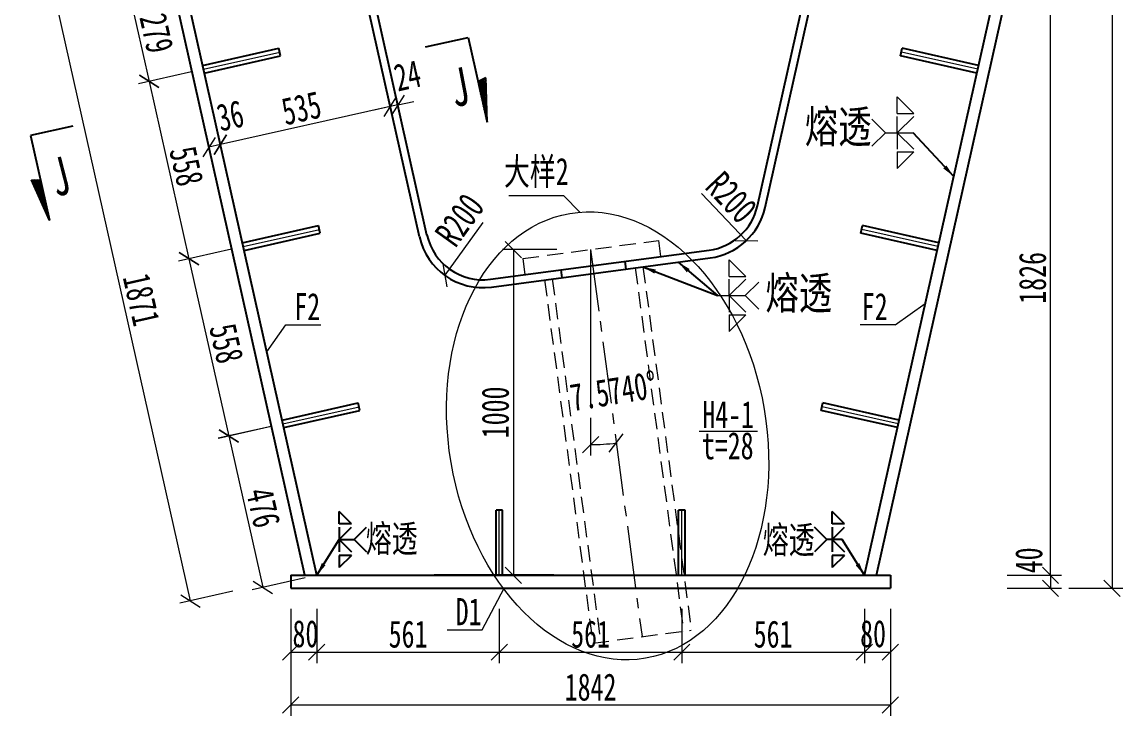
# Model space of a CAD drawing. Header units: millimetres. Extents: x -411717 to -116098, y 0 to 693159.
# Drawn here: x -170422 to -167040, y 310170 to 312301 of the extents above; entities that cross this region are included whole.
import ezdxf
from ezdxf.enums import TextEntityAlignment as Align

# ---------------------------------------------------------------- set-up
doc = ezdxf.new("R2010")
doc.units = ezdxf.units.MM
doc.header["$LTSCALE"] = 2
doc.header["$PDMODE"] = 3
doc.header["$PDSIZE"] = -10
doc.linetypes.add('CENTER2', pattern=[28.575, 19.05, -3.175, 3.175, -3.175])
doc.linetypes.add('DASHED', pattern=[0.75, 0.5, -0.25])
doc.layers.get('Defpoints').update_dxf_attribs({"color": 8, "lineweight": 9})
doc.layers.add('dim', color=3, linetype='Continuous')
doc.layers.add('焊缝', color=7, linetype='Continuous')
for name, color, linetype, lineweight in [('中心线', 7, 'CENTER2', 15), ('吊杆', 8, 'DASHED', 9), ('文字', 7, 'Continuous', 15), ('标注', 4, 'Continuous', 13), ('横隔板', 6, 'Continuous', 25), ('细实线', 4, 'Continuous', 15), ('细线', 4, 'Continuous', 15), ('钢板粗线', 1, 'Continuous', 25)]:
    doc.layers.add(name, color=color, linetype=linetype, lineweight=lineweight)
doc.styles.add('111', font='仿宋_GB2312.ttf', dxfattribs={"width": 0.7})
doc.styles.add('BM_Dim', font='仿宋_GB2312.ttf', dxfattribs={"width": 0.85})
doc.styles.add('SMEDI', font='仿宋_GB2312.ttf', dxfattribs={"width": 0.75})
doc.styles.get("Standard").update_dxf_attribs({"font": '仿宋_GB2312.ttf'})
doc.dimstyles.new('200', dxfattribs={"dimscale": 0, "dimtxt": 2.5, "dimasz": 1.5, "dimexe": 1, "dimexo": 1, "dimgap": 0.4, "dimtad": 1, "dimdec": 0, "dimdsep": 46, "dimtxsty": '111', "dimblk": 'OBLIQUE', "dimcen": 0, "dimclrd": 256, "dimclre": 256, "dimclrt": 256, "dimadec": 1, "dimazin": 2, "dimtfac": 1, "dimtdec": 0, "dimtmove": 2, "dimatfit": 3, "dimfxl": 4, "dimfxlon": 1, "dimtolj": 1, "dimlwd": -1, "dimlwe": -1, "dimarcsym": 0})
doc.dimstyles.new('MSteel_1.0_1.0', dxfattribs={"dimtxt": 3, "dimasz": 1.2, "dimexe": 1, "dimexo": 1, "dimgap": 1, "dimtad": 3, "dimtoh": 1, "dimdec": 0, "dimzin": 0, "dimdsep": 46, "dimtxsty": 'Standard', "dimblk": 'ARCHTICK', "dimcen": 0.09, "dimclrd": 3, "dimclre": 3, "dimadec": 0, "dimazin": 0, "dimtfac": 1, "dimtdec": 4, "dimtofl": 0, "dimtmove": 0, "dimatfit": 3, "dimfxl": 1, "dimtolj": 1, "dimtzin": 0, "dimarcsym": 0})

# ---------------------------------------------------------------- blocks, each defined once
blk = doc.blocks.new('_Oblique')
at = {"color": 0, "linetype": 'ByBlock', "lineweight": -2}
blk.add_line((-0.5, -0.5), (0.5, 0.5), dxfattribs=at)
blk = doc.blocks.new('*D1337')
at = {"layer": 'Defpoints', "color": 0, "transparency": 16777216}
for p in [(-168675.3, 311602.2), (-168912.5, 310602.2), (-168671.7, 310602.2)]:
    blk.add_point(p, dxfattribs=at)
at = {"layer": '标注', "transparency": 16777216}
for p, q in [((-168779.2, 311602.2), (-168945.9, 311602.2)), ((-168912.5, 311602.2), (-168912.5, 310602.2)), ((-168779.2, 310602.2), (-168945.9, 310602.2))]:
    blk.add_line(p, q, dxfattribs=at)
at = {"layer": '标注', "transparency": 16777216, "xscale": 49.99999999999987, "yscale": 49.99999999999987, "zscale": 49.99999999999987}
for p, rotation in [((-168912.5, 311602.2), 90), ((-168912.5, 310602.2), 270)]:
    blk.add_blockref('_Oblique', p, dxfattribs=dict(at, rotation=rotation))
at = {"layer": '标注', "transparency": 16777216, "insert": (-168967.5, 311102.2), "char_height": 83.33, "attachment_point": 5, "rotation": 90, "style": '111'}
blk.add_mtext('\\A1;1000', dxfattribs=at)
blk = doc.blocks.new('*D1339')
at = {"layer": 'Defpoints', "color": 0, "transparency": 16777216}
for p in [(-169596.2, 310602.2), (-169516.2, 310602.2), (-169516.2, 310365.9)]:
    blk.add_point(p, dxfattribs=at)
at = {"layer": '标注', "transparency": 16777216}
for p, q in [((-169596.2, 310499.2), (-169596.2, 310332.6)), ((-169516.2, 310499.2), (-169516.2, 310332.6)), ((-169596.2, 310365.9), (-169516.2, 310365.9))]:
    blk.add_line(p, q, dxfattribs=at)
at = {"layer": '标注', "transparency": 16777216, "xscale": 49.99999999999987, "yscale": 49.99999999999987, "zscale": 49.99999999999987, "rotation": 180}
blk.add_blockref('_Oblique', (-169596.2, 310365.9), dxfattribs=at)
at = {"layer": '标注', "transparency": 16777216, "xscale": 49.99999999999987, "yscale": 49.99999999999987, "zscale": 49.99999999999987}
blk.add_blockref('_Oblique', (-169516.2, 310365.9), dxfattribs=at)
at = {"layer": '标注', "transparency": 16777216, "insert": (-169551.1, 310422), "char_height": 83.33, "attachment_point": 5, "style": '111'}
blk.add_mtext('\\A1;80', dxfattribs=at)
blk = doc.blocks.new('*D1338')
at = {"layer": 'Defpoints', "color": 0, "transparency": 16777216}
for p in [(-169516.2, 310602.2), (-168955.6, 310602.2), (-168955.6, 310365.9)]:
    blk.add_point(p, dxfattribs=at)
at = {"layer": '标注', "transparency": 16777216}
for p, q in [((-169516.2, 310499.2), (-169516.2, 310332.6)), ((-168955.6, 310499.2), (-168955.6, 310332.6)), ((-169516.2, 310365.9), (-168955.6, 310365.9))]:
    blk.add_line(p, q, dxfattribs=at)
at = {"layer": '标注', "transparency": 16777216, "xscale": 49.99999999999987, "yscale": 49.99999999999987, "zscale": 49.99999999999987, "rotation": 180}
blk.add_blockref('_Oblique', (-169516.2, 310365.9), dxfattribs=at)
at = {"layer": '标注', "transparency": 16777216, "xscale": 49.99999999999987, "yscale": 49.99999999999987, "zscale": 49.99999999999987}
blk.add_blockref('_Oblique', (-168955.6, 310365.9), dxfattribs=at)
at = {"layer": '标注', "transparency": 16777216, "insert": (-169235.9, 310420.9), "char_height": 83.33, "attachment_point": 5, "style": '111'}
blk.add_mtext('\\A1;561', dxfattribs=at)
blk = doc.blocks.new('*D1340')
at = {"layer": 'Defpoints', "color": 0, "transparency": 16777216}
for p in [(-168955.6, 310601.8), (-168395, 310573.5), (-168395, 310365.9)]:
    blk.add_point(p, dxfattribs=at)
at = {"layer": '标注', "transparency": 16777216}
for p, q in [((-168955.6, 310499.2), (-168955.6, 310332.6)), ((-168395, 310499.2), (-168395, 310332.6)), ((-168955.6, 310365.9), (-168395, 310365.9))]:
    blk.add_line(p, q, dxfattribs=at)
at = {"layer": '标注', "transparency": 16777216, "xscale": 49.99999999999987, "yscale": 49.99999999999987, "zscale": 49.99999999999987, "rotation": 180}
blk.add_blockref('_Oblique', (-168955.6, 310365.9), dxfattribs=at)
at = {"layer": '标注', "transparency": 16777216, "xscale": 49.99999999999987, "yscale": 49.99999999999987, "zscale": 49.99999999999987}
blk.add_blockref('_Oblique', (-168395, 310365.9), dxfattribs=at)
at = {"layer": '标注', "transparency": 16777216, "insert": (-168675.3, 310420.9), "char_height": 83.33, "attachment_point": 5, "style": '111'}
blk.add_mtext('\\A1;561', dxfattribs=at)
blk = doc.blocks.new('*D1341')
at = {"layer": 'Defpoints', "color": 0, "transparency": 16777216}
for p in [(-168395, 310602.2), (-167834.4, 310602.2), (-167834.4, 310365.9)]:
    blk.add_point(p, dxfattribs=at)
at = {"layer": '标注', "transparency": 16777216}
for p, q in [((-168395, 310499.2), (-168395, 310332.6)), ((-167834.4, 310499.2), (-167834.4, 310332.6)), ((-168395, 310365.9), (-167834.4, 310365.9))]:
    blk.add_line(p, q, dxfattribs=at)
at = {"layer": '标注', "transparency": 16777216, "xscale": 49.99999999999987, "yscale": 49.99999999999987, "zscale": 49.99999999999987, "rotation": 180}
blk.add_blockref('_Oblique', (-168395, 310365.9), dxfattribs=at)
at = {"layer": '标注', "transparency": 16777216, "xscale": 49.99999999999987, "yscale": 49.99999999999987, "zscale": 49.99999999999987}
blk.add_blockref('_Oblique', (-167834.4, 310365.9), dxfattribs=at)
at = {"layer": '标注', "transparency": 16777216, "insert": (-168114.7, 310420.9), "char_height": 83.33, "attachment_point": 5, "style": '111'}
blk.add_mtext('\\A1;561', dxfattribs=at)
blk = doc.blocks.new('*D1342')
at = {"layer": 'Defpoints', "color": 0, "transparency": 16777216}
for p in [(-167834.4, 310602.2), (-167754.4, 310602.2), (-167754.4, 310365.9)]:
    blk.add_point(p, dxfattribs=at)
at = {"layer": '标注', "transparency": 16777216}
for p, q in [((-167834.4, 310499.2), (-167834.4, 310332.6)), ((-167754.4, 310499.2), (-167754.4, 310332.6)), ((-167834.4, 310365.9), (-167754.4, 310365.9))]:
    blk.add_line(p, q, dxfattribs=at)
at = {"layer": '标注', "transparency": 16777216, "xscale": 49.99999999999987, "yscale": 49.99999999999987, "zscale": 49.99999999999987, "rotation": 180}
blk.add_blockref('_Oblique', (-167834.4, 310365.9), dxfattribs=at)
at = {"layer": '标注', "transparency": 16777216, "xscale": 49.99999999999987, "yscale": 49.99999999999987, "zscale": 49.99999999999987}
blk.add_blockref('_Oblique', (-167754.4, 310365.9), dxfattribs=at)
at = {"layer": '标注', "transparency": 16777216, "insert": (-167807.7, 310422.2), "char_height": 83.33, "attachment_point": 5, "style": '111'}
blk.add_mtext('\\A1;80', dxfattribs=at)
blk = doc.blocks.new('*D1343')
at = {"layer": 'Defpoints', "color": 0, "transparency": 16777216}
for p in [(-169596.2, 310562.2), (-167754.4, 310562.2), (-169596.2, 310203.3)]:
    blk.add_point(p, dxfattribs=at)
at = {"layer": '标注', "transparency": 16777216}
for p, q in [((-169596.2, 310336.6), (-169596.2, 310170)), ((-167754.4, 310336.6), (-167754.4, 310170)), ((-167754.4, 310203.3), (-169596.2, 310203.3))]:
    blk.add_line(p, q, dxfattribs=at)
at = {"layer": '标注', "transparency": 16777216, "xscale": 49.99999999999987, "yscale": 49.99999999999987, "zscale": 49.99999999999987, "rotation": 180}
blk.add_blockref('_Oblique', (-169596.2, 310203.3), dxfattribs=at)
at = {"layer": '标注', "transparency": 16777216, "xscale": 49.99999999999987, "yscale": 49.99999999999987, "zscale": 49.99999999999987}
blk.add_blockref('_Oblique', (-167754.4, 310203.3), dxfattribs=at)
at = {"layer": '标注', "transparency": 16777216, "insert": (-168675.3, 310258.3), "char_height": 83.33, "attachment_point": 5, "style": '111'}
blk.add_mtext('\\A1;1842', dxfattribs=at)
blk = doc.blocks.new('*D1346')
at = {"layer": 'Defpoints', "color": 0, "transparency": 16777216}
for p in [(-169925.3, 312428.2), (-169864, 312156), (-170031.3, 312118.3)]:
    blk.add_point(p, dxfattribs=at)
at = {"layer": '标注', "transparency": 16777216}
for p, q in [((-169962.5, 312419.8), (-170125.1, 312383.2)), ((-170092.6, 312390.5), (-170031.3, 312118.3)), ((-169901.2, 312147.6), (-170063.8, 312111))]:
    blk.add_line(p, q, dxfattribs=at)
at = {"layer": '标注', "transparency": 16777216, "xscale": 50.00000221247003, "yscale": 50.00000221247003, "zscale": 50.00000221247003}
for p, rotation in [((-170092.6, 312390.5), 102.6913075979176), ((-170031.3, 312118.3), 282.6913075979176)]:
    blk.add_blockref('_Oblique', p, dxfattribs=dict(at, rotation=rotation))
at = {"layer": '标注', "transparency": 16777216, "insert": (-170008.3, 312266.5), "char_height": 83.33, "attachment_point": 5, "rotation": 282.6913, "style": '111'}
blk.add_mtext('\\A1;279', dxfattribs=at)
blk = doc.blocks.new('*D1347')
at = {"layer": 'Defpoints', "color": 0, "transparency": 16777216}
for p in [(-169864, 312156), (-169741.4, 311611.7), (-169908.7, 311574)]:
    blk.add_point(p, dxfattribs=at)
at = {"layer": '标注', "transparency": 16777216}
for p, q in [((-169901.2, 312147.6), (-170063.8, 312111)), ((-170031.3, 312118.3), (-169908.7, 311574)), ((-169778.6, 311603.3), (-169941.2, 311566.6))]:
    blk.add_line(p, q, dxfattribs=at)
at = {"layer": '标注', "transparency": 16777216, "xscale": 50.00000221247003, "yscale": 50.00000221247003, "zscale": 50.00000221247003}
for p, rotation in [((-170031.3, 312118.3), 102.6913075979172), ((-169908.7, 311574), 282.6913075979172)]:
    blk.add_blockref('_Oblique', p, dxfattribs=dict(at, rotation=rotation))
at = {"layer": '标注', "transparency": 16777216, "insert": (-169916.4, 311858.2), "char_height": 83.33, "attachment_point": 5, "rotation": 282.6913, "style": '111'}
blk.add_mtext('\\A1;558', dxfattribs=at)
blk = doc.blocks.new('*D1348')
at = {"layer": 'Defpoints', "color": 0, "transparency": 16777216}
for p in [(-169741.4, 311611.7), (-169618.8, 311067.3), (-169786.1, 311029.6)]:
    blk.add_point(p, dxfattribs=at)
at = {"layer": '标注', "transparency": 16777216}
for p, q in [((-169778.6, 311603.3), (-169941.2, 311566.6)), ((-169908.7, 311574), (-169786.1, 311029.6)), ((-169656, 311058.9), (-169818.6, 311022.3))]:
    blk.add_line(p, q, dxfattribs=at)
at = {"layer": '标注', "transparency": 16777216, "xscale": 50.00000221247003, "yscale": 50.00000221247003, "zscale": 50.00000221247003}
for p, rotation in [((-169908.7, 311574), 102.6913075979188), ((-169786.1, 311029.6), 282.6913075979188)]:
    blk.add_blockref('_Oblique', p, dxfattribs=dict(at, rotation=rotation))
at = {"layer": '标注', "transparency": 16777216, "insert": (-169793.8, 311313.9), "char_height": 83.33, "attachment_point": 5, "rotation": 282.6913, "style": '111'}
blk.add_mtext('\\A1;558', dxfattribs=at)
blk = doc.blocks.new('*D1349')
at = {"layer": 'Defpoints', "color": 0, "transparency": 16777216}
for p in [(-169620.3, 311066.9), (-169516.2, 310602.2), (-169682.1, 310565)]:
    blk.add_point(p, dxfattribs=at)
at = {"layer": '标注', "transparency": 16777216}
for p, q in [((-169656.1, 311058.9), (-169818.7, 311022.5)), ((-169786.2, 311029.8), (-169682.1, 310565)), ((-169552, 310594.2), (-169714.6, 310557.7))]:
    blk.add_line(p, q, dxfattribs=at)
at = {"layer": '标注', "transparency": 16777216, "xscale": 50.00000221247003, "yscale": 50.00000221247003, "zscale": 50.00000221247003}
for p, rotation in [((-169786.2, 311029.8), 102.6275899767356), ((-169682.1, 310565), 282.6275899767356)]:
    blk.add_blockref('_Oblique', p, dxfattribs=dict(at, rotation=rotation))
at = {"layer": '标注', "transparency": 16777216, "insert": (-169680.5, 310809.4), "char_height": 83.33, "attachment_point": 5, "rotation": 282.6276, "style": '111'}
blk.add_mtext('\\A1;476', dxfattribs=at)
blk = doc.blocks.new('*D1350')
at = {"layer": 'Defpoints', "color": 0, "transparency": 16777216}
for p in [(-169962.2, 312428.2), (-170313.3, 312349.5), (-169553.1, 310602.2)]:
    blk.add_point(p, dxfattribs=at)
at = {"layer": '标注', "transparency": 16777216}
for p, q in [((-170183.2, 312378.7), (-170345.8, 312342.2)), ((-169904.2, 310523.5), (-170313.3, 312349.5)), ((-169774.1, 310552.7), (-169936.7, 310516.2))]:
    blk.add_line(p, q, dxfattribs=at)
at = {"layer": '标注', "transparency": 16777216, "xscale": 50.00000221247003, "yscale": 50.00000221247003, "zscale": 50.00000221247003}
for p, rotation in [((-170313.3, 312349.5), 102.6275889145998), ((-169904.2, 310523.5), 282.6275889145998)]:
    blk.add_blockref('_Oblique', p, dxfattribs=dict(at, rotation=rotation))
at = {"layer": '标注', "transparency": 16777216, "insert": (-170055.1, 311448.5), "char_height": 83.33, "attachment_point": 5, "rotation": 282.6276, "style": '111'}
blk.add_mtext('\\A1;1871', dxfattribs=at)
blk = doc.blocks.new('*D1354')
at = {"layer": 'Defpoints', "color": 0, "transparency": 16777216}
for p in [(-167751.2, 314275.3), (-167850.3, 310562.2), (-167073.4, 310562.2)]:
    blk.add_point(p, dxfattribs=at)
at = {"layer": '标注', "transparency": 16777216}
for p, q in [((-167206.7, 314275.3), (-167040, 314275.3)), ((-167073.4, 314275.3), (-167073.4, 310562.2)), ((-167206.7, 310562.2), (-167040, 310562.2))]:
    blk.add_line(p, q, dxfattribs=at)
at = {"layer": '标注', "transparency": 16777216, "xscale": 50.00000221247003, "yscale": 50.00000221247003, "zscale": 50.00000221247003}
for p, rotation in [((-167073.4, 314275.3), 90), ((-167073.4, 310562.2), 270)]:
    blk.add_blockref('_Oblique', p, dxfattribs=dict(at, rotation=rotation))
at = {"layer": '标注', "transparency": 16777216, "insert": (-167128.4, 312418.7), "char_height": 83.33, "attachment_point": 5, "rotation": 90, "style": '111'}
blk.add_mtext('\\A1;3713', dxfattribs=at)
blk = doc.blocks.new('*D1355')
at = {"layer": 'Defpoints', "color": 0, "transparency": 16777216}
for p in [(-167751.2, 310602.2), (-167751.2, 310562.2), (-167262.6, 310562.2)]:
    blk.add_point(p, dxfattribs=at)
at = {"layer": '标注', "transparency": 16777216}
for p, q in [((-167395.9, 310602.2), (-167229.3, 310602.2)), ((-167262.6, 310602.2), (-167262.6, 310562.2)), ((-167395.9, 310562.2), (-167229.3, 310562.2))]:
    blk.add_line(p, q, dxfattribs=at)
at = {"layer": '标注', "transparency": 16777216, "xscale": 50.00000221247003, "yscale": 50.00000221247003, "zscale": 50.00000221247003}
for p, rotation in [((-167262.6, 310602.2), 90), ((-167262.6, 310562.2), 270)]:
    blk.add_blockref('_Oblique', p, dxfattribs=dict(at, rotation=rotation))
at = {"layer": '标注', "transparency": 16777216, "insert": (-167328.9, 310647.9), "char_height": 83.33, "attachment_point": 5, "rotation": 90, "style": '111'}
blk.add_mtext('\\A1;40', dxfattribs=at)
blk = doc.blocks.new('*D1356')
at = {"layer": 'Defpoints', "color": 0, "transparency": 16777216}
for p in [(-167751.2, 312428.2), (-167262.6, 312428.2), (-167751.2, 310602.2)]:
    blk.add_point(p, dxfattribs=at)
at = {"layer": '标注', "transparency": 16777216}
for p, q in [((-167395.9, 312428.2), (-167229.3, 312428.2)), ((-167262.6, 310602.2), (-167262.6, 312428.2)), ((-167395.9, 310602.2), (-167229.3, 310602.2))]:
    blk.add_line(p, q, dxfattribs=at)
at = {"layer": '标注', "transparency": 16777216, "xscale": 50.00000221247003, "yscale": 50.00000221247003, "zscale": 50.00000221247003}
for p, rotation in [((-167262.6, 312428.2), 90), ((-167262.6, 310602.2), 270)]:
    blk.add_blockref('_Oblique', p, dxfattribs=dict(at, rotation=rotation))
at = {"layer": '标注', "transparency": 16777216, "insert": (-167317.6, 311515.2), "char_height": 83.33, "attachment_point": 5, "rotation": 90, "style": '111'}
blk.add_mtext('\\A1;1826', dxfattribs=at)
blk = doc.blocks.new('*D1359')
at = {"layer": 'Defpoints', "color": 0, "transparency": 16777216}
for p in [(-168334.5, 311774.6), (-168196.9, 311629.5)]:
    blk.add_point(p, dxfattribs=at)
at = {"layer": '标注', "transparency": 16777216}
blk.add_line((-168334.5, 311774.6), (-168196.9, 311629.5), dxfattribs=at)
at = {"layer": '标注', "transparency": 16777216, "xscale": 50.00000221247003, "yscale": 50.00000221247003, "zscale": 50.00000221247003, "rotation": 313.4880871971252}
blk.add_blockref('_Oblique', (-168196.9, 311629.5), dxfattribs=at)
at = {"layer": '标注', "transparency": 16777216, "insert": (-168242.9, 311762.2), "char_height": 83.33, "attachment_point": 5, "rotation": 313.4881, "style": '111'}
blk.add_mtext('\\A1;R200', dxfattribs=at)
blk = doc.blocks.new('*D1360')
at = {"layer": 'Defpoints', "color": 0, "transparency": 16777216}
for p in [(-169006, 311685.3), (-169122.9, 311523)]:
    blk.add_point(p, dxfattribs=at)
at = {"layer": '标注', "transparency": 16777216}
blk.add_line((-169006, 311685.3), (-169122.9, 311523), dxfattribs=at)
at = {"layer": '标注', "transparency": 16777216, "xscale": 50.00000221247003, "yscale": 50.00000221247003, "zscale": 50.00000221247003, "rotation": 234.2435321067031}
blk.add_blockref('_Oblique', (-169122.9, 311523), dxfattribs=at)
at = {"layer": '标注', "transparency": 16777216, "insert": (-169077.2, 311692.9), "char_height": 83.33, "attachment_point": 5, "rotation": 54.2435, "style": '111'}
blk.add_mtext('\\A1;R200', dxfattribs=at)
blk = doc.blocks.new('_ArchTick')
at = {"color": 0, "linetype": 'ByBlock', "const_width": 0.15}
blk.add_lwpolyline([(-0.5, -0.5), (0.5, 0.5)], dxfattribs=at)
blk = doc.blocks.new('240-24')
at = {"layer": 'Defpoints'}
for p, q in [((0, 0), (-232.8, -58.2)), ((-2.9, 11.6), (2.9, -11.6))]:
    blk.add_line(p, q, dxfattribs=at)
at = {"layer": '钢板粗线'}
for p, q in [((-2.9, 11.6), (-235.7, -46.6)), ((2.9, -11.6), (-229.9, -69.9)), ((-235.7, -46.6), (-229.9, -69.9))]:
    blk.add_line(p, q, dxfattribs=at)
blk = doc.blocks.new('*D1364')
at = {"layer": 'Defpoints', "color": 0, "transparency": 16777216}
for p in [(-169290.7, 312041), (-169260.8, 312017.7), (-169284.3, 312012.4)]:
    blk.add_point(p, dxfattribs=at)
at = {"layer": '标注', "transparency": 16777216}
for p, q in [((-169290.7, 312041), (-169298, 312073.6)), ((-169267.2, 312046.3), (-169274.5, 312078.8)), ((-169267.2, 312046.3), (-169218.5, 312057.2)), ((-169290.7, 312041), (-169339.5, 312030.1)), ((-169267.2, 312046.3), (-169290.7, 312041))]:
    blk.add_line(p, q, dxfattribs=at)
at = {"layer": '标注', "transparency": 16777216, "xscale": 50.00000221247003, "yscale": 50.00000221247003, "zscale": 50.00000221247003}
for p, rotation in [((-169290.7, 312041), 12.62758891453299), ((-169267.2, 312046.3), 192.627588914533)]:
    blk.add_blockref('_Oblique', p, dxfattribs=dict(at, rotation=rotation))
at = {"layer": '标注', "transparency": 16777216, "insert": (-169237.7, 312136.4), "char_height": 83.33, "attachment_point": 5, "rotation": 12.6276, "style": '111'}
blk.add_mtext('\\A1;24', dxfattribs=at)
blk = doc.blocks.new('剖面箭头')
at = {"layer": '钢板粗线', "ltscale": 10}
h = blk.add_hatch(dxfattribs=at)
h.set_pattern_fill('ANSI31', color=256, style=0)
h.set_pattern_definition([(45, (-182.99888, -777.8594), (-0.088388348, 0.088388348), [])])
h.paths.add_polyline_path([(6, -3), (3.15, -3), (3, -3.6)])
for p, q in [((0, 0), (0, -3)), ((0, -3), (6, -3)), ((6, -3), (3, -3.6)), ((3, -3.6), (3.15, -3))]:
    blk.add_line(p, q, dxfattribs=at)
blk = doc.blocks.new('*D1366')
at = {"layer": 'Defpoints', "color": 0, "transparency": 16777216}
for p in [(-169284.3, 312012.4), (-169812.3, 311924.2), (-169805.9, 311895.6)]:
    blk.add_point(p, dxfattribs=at)
at = {"layer": '标注', "transparency": 16777216}
for p, q in [((-169290.7, 312041), (-169298, 312073.6)), ((-169290.7, 312041), (-169812.3, 311924.2)), ((-169812.3, 311924.2), (-169819.6, 311956.7))]:
    blk.add_line(p, q, dxfattribs=at)
at = {"layer": '标注', "transparency": 16777216, "xscale": 50.00000221247003, "yscale": 50.00000221247003, "zscale": 50.00000221247003}
for p, rotation in [((-169290.7, 312041), 12.62758997673489), ((-169812.3, 311924.2), 192.6275899767349)]:
    blk.add_blockref('_Oblique', p, dxfattribs=dict(at, rotation=rotation))
at = {"layer": '标注', "transparency": 16777216, "insert": (-169563.5, 312036.3), "char_height": 83.33, "attachment_point": 5, "rotation": 12.6276, "style": '111'}
blk.add_mtext('\\A1;535', dxfattribs=at)
blk = doc.blocks.new('*D1367')
at = {"layer": 'Defpoints', "color": 0, "transparency": 16777216}
for p in [(-169847.5, 311916.3), (-169841.1, 311887.7), (-169805.9, 311895.6)]:
    blk.add_point(p, dxfattribs=at)
at = {"layer": '标注', "transparency": 16777216}
for p, q in [((-169847.5, 311916.3), (-169854.8, 311948.8)), ((-169812.3, 311924.2), (-169819.6, 311956.7)), ((-169812.3, 311924.2), (-169847.5, 311916.3))]:
    blk.add_line(p, q, dxfattribs=at)
at = {"layer": '标注', "transparency": 16777216, "xscale": 50.00000221247003, "yscale": 50.00000221247003, "zscale": 50.00000221247003}
for p, rotation in [((-169812.3, 311924.2), 12.62758891457477), ((-169847.5, 311916.3), 192.6275889145748)]:
    blk.add_blockref('_Oblique', p, dxfattribs=dict(at, rotation=rotation))
at = {"layer": '标注', "transparency": 16777216, "insert": (-169782, 312012.9), "char_height": 83.33, "attachment_point": 5, "rotation": 12.6276, "style": '111'}
blk.add_mtext('\\A1;36', dxfattribs=at)
blk = doc.blocks.new('*D1615')
at = {"layer": 'Defpoints', "color": 0, "transparency": 16777216}
for p in [(-168675.3, 311602.2), (-168675.3, 311602.2), (-168675.3, 311119), (-168648.9, 311003.7), (-168517.2, 310413.5)]:
    blk.add_point(p, dxfattribs=at)
at = {"layer": '标注', "transparency": 16777216}
blk.add_line((-168675.3, 311085.7), (-168675.3, 310969.7), dxfattribs=at)
blk.add_arc((-168675.3, 311602.2), 599.1, 270, 277.574, dxfattribs=at)
at = {"layer": '标注', "transparency": 16777216, "xscale": 50.00000221246998, "yscale": 50.00000221246998, "zscale": 50.00000221246998}
for p, rotation in [((-168596.3, 311008.3), 7.574000001208772), ((-168675.3, 311003.1), 180.0000000000009)]:
    blk.add_blockref('_Oblique', p, dxfattribs=dict(at, rotation=rotation))
at = {"layer": '标注', "transparency": 16777216, "insert": (-168604.9, 311167.4), "char_height": 83.333, "attachment_point": 5, "rotation": 9.1923, "style": '111'}
blk.add_mtext('\\A1;7.5740%%D', dxfattribs=at)

msp = doc.modelspace()

# ---------------------------------------------------------------- linework, layer by layer
at = {"layer": 'Defpoints'}
for p, q in [((-168955.6, 310602.1), (-168955.6, 310802.1)), ((-168395, 310602.1), (-168395, 310802.1))]:
    msp.add_line(p, q, dxfattribs=at)
at = {"layer": '中心线', "ltscale": 5}
msp.add_line((-168675.3, 311602.2), (-168517.2, 310413.5), dxfattribs=at)
at = {"layer": '吊杆', "ltscale": 50}
for p, q in [((-168883.4, 311574.5), (-168467.1, 311629.9)), ((-168467.1, 311629.9), (-168460.5, 311580.3)), ((-168876.8, 311524.9), (-168460.5, 311580.3)), ((-168883.4, 311574.5), (-168876.8, 311524.9)), ((-168538.1, 311545.8), (-168389.8, 310430.4)), ((-168514.3, 311548.9), (-168366, 310433.6)), ((-168816.7, 311508.7), (-168668.4, 310393.4)), ((-168792.9, 311511.9), (-168644.6, 310396.6)), ((-168668.4, 310393.4), (-168366, 310433.6))]:
    msp.add_line(p, q, dxfattribs=at)
at = {"layer": '标注'}
for p, q in [((-168757.3, 311767.4), (-168926.5, 311767.4)), ((-168708.5, 311716.8), (-168757.3, 311767.4)), ((-167739.6, 311371.2), (-167647.4, 311436.8))]:
    msp.add_line(p, q, dxfattribs=at)
msp.add_ellipse((-168622.9, 311030.1), major_axis=(-116.1, 682.9), ratio=0.704195, start_param=-3.141592653589793, end_param=3.141592653589793, dxfattribs=at)
at = {"layer": '横隔板', "color": 5}
for p, q in [((-169201.2, 311641.6), (-169471.9, 312850.1)), ((-169177.8, 311646.8), (-169448.5, 312855.3)), ((-168162.8, 311736.1), (-167912.1, 312855.3)), ((-168139.4, 311730.9), (-167888.6, 312850.1)), ((-169553.1, 310602.2), (-169962.2, 312428.2)), ((-169516.2, 310602.2), (-169925.3, 312428.2)), ((-167834.4, 310602.2), (-167425.3, 312428.2)), ((-167797.4, 310602.2), (-167388.4, 312428.2)), ((-169596.2, 310602.2), (-167754.4, 310602.2)), ((-169596.2, 310562.2), (-167754.4, 310562.2))]:
    msp.add_line(p, q, dxfattribs=at)
at = {"layer": '焊缝', "color": 4}
for p, q in [((-169410, 310760.4), (-169447.8, 310798.2)), ((-169447.8, 310760.4), (-169447.8, 310798.2)), ((-167895.8, 310760.4), (-167933.6, 310798.2)), ((-167933.6, 310760.4), (-167933.6, 310798.2)), ((-169410, 310760.4), (-169447.8, 310760.4)), ((-169447.8, 310711.8), (-169410, 310749.6)), ((-169447.8, 310749.6), (-169447.8, 310674)), ((-169400.9, 310711.8), (-169363.1, 310749.6)), ((-167949.6, 310711.8), (-167987.4, 310749.6)), ((-167895.8, 310760.4), (-167933.6, 310760.4)), ((-167933.6, 310749.6), (-167933.6, 310674)), ((-167933.6, 310711.8), (-167895.8, 310749.6)), ((-169447.8, 310711.8), (-169400.9, 310711.8)), ((-169447.8, 310711.8), (-169410, 310674)), ((-169400.9, 310711.8), (-169363.1, 310674)), ((-167949.6, 310711.8), (-167987.4, 310674)), ((-167902.7, 310711.8), (-167949.6, 310711.8)), ((-167933.6, 310711.8), (-167895.8, 310674)), ((-169410, 310663.2), (-169447.8, 310663.2)), ((-169447.8, 310663.2), (-169447.8, 310625.4)), ((-169410, 310663.2), (-169447.8, 310625.4)), ((-167895.8, 310663.2), (-167933.6, 310663.2)), ((-167933.6, 310663.2), (-167933.6, 310625.4)), ((-167895.8, 310663.2), (-167933.6, 310625.4))]:
    msp.add_line(p, q, dxfattribs=at)
at = {"layer": '细实线'}
for p, q in [((-167733.7, 312019.7), (-167733.7, 312071)), ((-167682.4, 312019.7), (-167733.7, 312071)), ((-167733.7, 312019.7), (-167682.4, 312019.7)), ((-167769.6, 311960.8), (-167811.3, 312002.4)), ((-167733.7, 311960.8), (-167733.7, 312011)), ((-167733.7, 311960.8), (-167682.4, 312011)), ((-167769.6, 311960.8), (-167811.3, 311919.1)), ((-167769.6, 311960.8), (-167684.5, 311960.8)), ((-167733.7, 311960.8), (-167733.7, 311910.5)), ((-167733.7, 311960.8), (-167682.4, 311910.5)), ((-167733.7, 311901.9), (-167733.7, 311850.5)), ((-167733.7, 311901.9), (-167682.4, 311901.9)), ((-167682.4, 311901.9), (-167733.7, 311850.5)), ((-168249.4, 311519.5), (-168249.4, 311570.8)), ((-168198.1, 311519.5), (-168249.4, 311570.8)), ((-168249.4, 311519.5), (-168198.1, 311519.5)), ((-168249.4, 311460.6), (-168249.4, 311510.8)), ((-168249.4, 311460.6), (-168198.1, 311510.8)), ((-168200.1, 311460.6), (-168158.4, 311502.2)), ((-168285.2, 311460.6), (-168200.1, 311460.6)), ((-168249.4, 311460.6), (-168249.4, 311410.3)), ((-168249.4, 311460.6), (-168198.1, 311410.3)), ((-168200.1, 311460.6), (-168158.4, 311418.9)), ((-168249.4, 311401.6), (-168249.4, 311350.3)), ((-168249.4, 311401.6), (-168198.1, 311401.6)), ((-168198.1, 311401.6), (-168249.4, 311350.3)), ((-169669.9, 311288.4), (-169610.9, 311371.2)), ((-169610.9, 311371.2), (-169503.6, 311371.2)), ((-167739.6, 311371.2), (-167846.9, 311371.2)), ((-168341.5, 311044.6), (-168163, 311044.6)), ((-169008, 310434.5), (-168941, 310562.2)), ((-169115.3, 310434.5), (-169008, 310434.5))]:
    msp.add_line(p, q, dxfattribs=at)
at = {"layer": '细线'}
msp.add_line((-168675.3, 311602.2), (-168675.3, 311119), dxfattribs=at)
at = {"layer": '钢板粗线'}
for p, q in [((-168982.8, 311510.8), (-168311.3, 311600.1)), ((-168979.7, 311487.1), (-168308.2, 311576.3)), ((-168570.5, 311565.7), (-168567.4, 311541.9)), ((-168766.8, 311539.6), (-168763.6, 311515.8)), ((-168965.6, 310602.1), (-168965.6, 310802.1)), ((-168945.6, 310802.1), (-168965.6, 310802.1)), ((-168945.6, 310602.1), (-168945.6, 310802.1)), ((-168405, 310602.1), (-168405, 310802.1)), ((-168385, 310802.1), (-168405, 310802.1)), ((-168385, 310602.1), (-168385, 310802.1)), ((-169596.2, 310602.2), (-169596.2, 310562.2)), ((-168788.6, 310602.2), (-169155.5, 310602.2)), ((-167754.4, 310602.2), (-167754.4, 310562.2))]:
    msp.add_line(p, q, dxfattribs=at)
for centre, radius, start, end in [((-168334.5, 311774.6), 176, 277.574, 347.3724), ((-168334.5, 311774.6), 200, 277.574, 347.3724), ((-169006, 311685.3), 176, 192.6276, 277.574), ((-169006, 311685.3), 200, 192.6276, 277.574)]:
    msp.add_arc(centre, radius, start, end, dxfattribs=at)

# ---------------------------------------------------------------- block references
at = {"layer": 'dim', "yscale": 44.44444444444441, "zscale": 44.44444444444441}
for p, xscale, rotation in [((-169181.8, 312224.2), -44.44444444444439, 102.6275889145946), ((-170265.4, 311981.4), 44.44444444444441, 282.6275889146045)]:
    msp.add_blockref('剖面箭头', p, dxfattribs=dict(at, xscale=xscale, rotation=rotation))
at = {"layer": '标注', "rotation": 178.6550641301873}
for p in [(-169864.3, 312155.9), (-169742.3, 311611.4), (-169620.3, 311066.9)]:
    msp.add_blockref('240-24', p, dxfattribs=at)
at = {"layer": '标注', "xscale": -1, "rotation": 181.3449358698127}
for p in [(-167486.3, 312155.9), (-167608.2, 311611.4), (-167730.2, 311066.9)]:
    msp.add_blockref('240-24', p, dxfattribs=at)

# ---------------------------------------------------------------- texts
at = {"layer": '文字', "style": 'BM_Dim', "width": 0.7}
for rotation, p in [(10.8103, (-169067.3, 312044.2)), (14.4448, (-170291.3, 311770))]:
    msp.add_text('J', height=116.7, rotation=rotation, dxfattribs=at).set_placement(p, align=Align.CENTER)
at = {"layer": '细实线', "style": 'SMEDI', "width": 0.75}
for p in [(-168017.1, 311979.7), (-168138.1, 311468.8)]:
    msp.add_text('熔透', height=100, dxfattribs=at).set_placement(p, align=Align.MIDDLE_LEFT)
at = {"layer": '细实线', "width": 0.7}
msp.add_text('大样2', height=83.33, rotation=360, dxfattribs=at).set_placement((-168941.3, 311800.4))
for s, p in [('F2', (-169585.3, 311385.4)), ('F2', (-167842.2, 311385.4)), ('H4-1', (-168332, 311053.8)), ('t=28', (-168333.3, 310958.2)), ('熔透', (-169365.7, 310673.1)), ('熔透', (-168146.4, 310669.3)), ('D1', (-169089.7, 310448.7))]:
    msp.add_text(s, height=83.33, dxfattribs=at).set_placement(p)

# ---------------------------------------------------------------- dimensions: what is measured, and where the dimension line sits
at = {"layer": '标注'}
for base, p1, p2, angle, override, picture, middle in [((-167073.4, 310562.2), (-167751.2, 314275.3), (-167850.3, 310562.2), 90, {"dimscale": 33.333335, "dimadec": 3, "dimarcsym": 1}, '*D1354', (-167128.4, 312418.7)), ((-167262.6, 312428.2), (-167751.2, 310602.2), (-167751.2, 312428.2), 270, {"dimscale": 33.333335, "dimadec": 3, "dimarcsym": 1}, '*D1356', (-167317.6, 311515.2)), ((-168912.5, 310602.2), (-168675.3, 311602.2), (-168671.7, 310602.2), 90, {"dimscale": 33.333333, "dimarcsym": 1}, '*D1337', (-168967.5, 311102.2))]:
    dim = msp.add_linear_dim(base=base, p1=p1, p2=p2, angle=angle, dimstyle='200', override=override, dxfattribs=at)
    dim.commit()
    dim.dimension.update_dxf_attribs({"geometry": picture, "text_midpoint": middle})
for p1, p2, distance, picture, middle in [((-169553.1, 310602.2), (-169962.2, 312428.2), 359.8, '*D1350', (-170055.1, 311448.5)), ((-169925.3, 312428.2), (-169864, 312156), -171.5, '*D1346', (-170008.3, 312266.5)), ((-169864, 312156), (-169741.4, 311611.7), -171.5, '*D1347', (-169916.4, 311858.2)), ((-169284.3, 312012.4), (-169805.9, 311895.6), -29.3, '*D1366', (-169563.5, 312036.3)), ((-169741.4, 311611.7), (-169618.8, 311067.3), -171.5, '*D1348', (-169793.8, 311313.9)), ((-169620.3, 311066.9), (-169516.2, 310602.2), -170, '*D1349', (-169680.5, 310809.4))]:
    dim = msp.add_aligned_dim(p1=p1, p2=p2, distance=distance, dimstyle='200', override={"dimscale": 33.333335, "dimadec": 3, "dimarcsym": 1}, dxfattribs=at)
    dim.commit()
    dim.dimension.update_dxf_attribs({"geometry": picture, "text_midpoint": middle})
for base, p1, p2, angle, picture, middle, dimtype in [((-169290.7, 312041), (-169260.8, 312017.7), (-169284.3, 312012.4), 192.6276, '*D1364', (-169237.7, 312136.4), 161), ((-169847.5, 311916.3), (-169805.9, 311895.6), (-169841.1, 311887.7), 192.6276, '*D1367', (-169782, 312012.9), 161), ((-167262.6, 310562.2), (-167751.2, 310602.2), (-167751.2, 310562.2), 270, '*D1355', (-167328.9, 310647.9), 160)]:
    dim = msp.add_linear_dim(base=base, p1=p1, p2=p2, angle=angle, dimstyle='200', override={"dimscale": 33.333335, "dimadec": 3, "dimarcsym": 1}, dxfattribs=at)
    dim.commit()
    dim.dimension.update_dxf_attribs({"geometry": picture, "text_midpoint": middle, "dimtype": dimtype})
for center, mpoint, picture, middle in [((-168334.5, 311774.6), (-168196.9, 311629.5), '*D1359', (-168242.9, 311762.2)), ((-169006, 311685.3), (-169122.9, 311523), '*D1360', (-169077.2, 311692.9))]:
    dim = msp.add_radius_dim(center=center, mpoint=mpoint, dimstyle='200', override={"dimscale": 33.333335, "dimadec": 3, "dimarcsym": 1}, dxfattribs=at)
    dim.commit()
    dim.dimension.update_dxf_attribs({"geometry": picture, "text_midpoint": middle, "dimtype": 164})
dim = msp.add_angular_dim_2l(base=(-168648.9, 311003.7), line1=((-168675.3, 311602.2), (-168517.2, 310413.5)), line2=((-168675.3, 311602.2), (-168675.3, 311119)), text='7.5740%%D', dimstyle='200', override={"dimscale": 33.333335, "dimadec": 4, "dimarcsym": 1}, dxfattribs=at)
dim.commit()
dim.dimension.update_dxf_attribs({"geometry": '*D1615', "text_midpoint": (-168604.9, 311167.4), "dimtype": 162})
for base, p1, p2, picture, middle in [((-169516.2, 310365.9), (-169596.2, 310602.2), (-169516.2, 310602.2), '*D1339', (-169551.1, 310422)), ((-167754.4, 310365.9), (-167834.4, 310602.2), (-167754.4, 310602.2), '*D1342', (-167807.7, 310422.2))]:
    dim = msp.add_linear_dim(base=base, p1=p1, p2=p2, dimstyle='200', override={"dimscale": 33.333333, "dimarcsym": 1}, dxfattribs=at)
    dim.commit()
    dim.dimension.update_dxf_attribs({"geometry": picture, "text_midpoint": middle, "dimtype": 160})
for base, p1, p2, override, picture, middle in [((-168955.6, 310365.9), (-169516.2, 310602.2), (-168955.6, 310602.2), {"dimscale": 33.333333, "dimarcsym": 1}, '*D1338', (-169235.9, 310420.9)), ((-168395, 310365.9), (-168955.6, 310601.8), (-168395, 310573.5), {"dimscale": 33.333333, "dimarcsym": 1}, '*D1340', (-168675.3, 310420.9)), ((-167834.4, 310365.9), (-168395, 310602.2), (-167834.4, 310602.2), {"dimscale": 33.333333, "dimarcsym": 1}, '*D1341', (-168114.7, 310420.9)), ((-169596.2, 310203.3), (-167754.4, 310562.2), (-169596.2, 310562.2), {"dimscale": 33.333333, "dimadec": 3, "dimarcsym": 1}, '*D1343', (-168675.3, 310258.3))]:
    dim = msp.add_linear_dim(base=base, p1=p1, p2=p2, dimstyle='200', override=override, dxfattribs=at)
    dim.commit()
    dim.dimension.update_dxf_attribs({"geometry": picture, "text_midpoint": middle})

# ---------------------------------------------------------------- leaders
at = {"layer": '细实线'}
for points in [[(-167560, 311826.6), (-167684.5, 311960.8)], [(-168514.3, 311548.9), (-168285.2, 311460.6)], [(-168405.9, 311563.3), (-168285.2, 311460.6)], [(-169516.2, 310602.2), (-169447.8, 310711.8)], [(-167834.4, 310602.2), (-167902.7, 310711.8)]]:
    msp.add_leader(points, dimstyle='MSteel_1.0_1.0', override={"dimscale": 33.333333, "dimclrd": 256}, dxfattribs=at)

doc.saveas('drawing.dxf')
